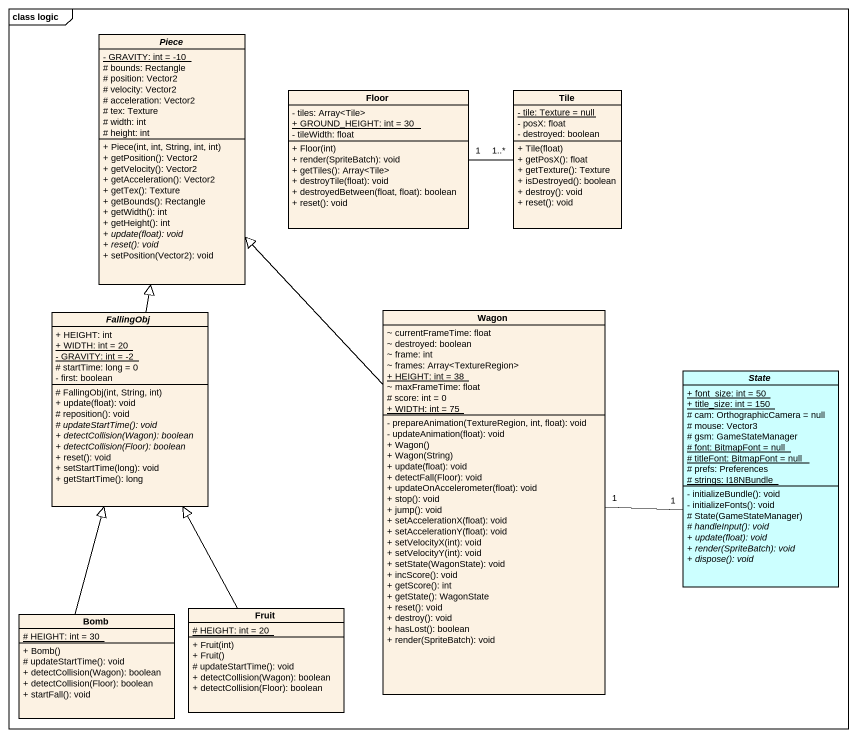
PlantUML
@startuml
mainframe class logic
hide circle
hide empty members
skinparam classAttributeIconSize 0
abstract class Piece {
  {static} - GRAVITY: int = -10
  # bounds: Rectangle
  # position: Vector2
  # velocity: Vector2
  # acceleration: Vector2
  # tex: Texture
  # width: int
  # height: int
  + Piece(int, int, String, int, int)
  + getPosition(): Vector2
  + getVelocity(): Vector2
  + getAcceleration(): Vector2
  + getTex(): Texture
  + getBounds(): Rectangle
  + getWidth(): int
  + getHeight(): int
  {abstract} + update(float): void
  {abstract} + reset(): void
  + setPosition(Vector2): void
}
class Floor {
  - tiles: Array<Tile>
  {static} + GROUND_HEIGHT: int = 30
  - tileWidth: float
  + Floor(int)
  + render(SpriteBatch): void
  + getTiles(): Array<Tile>
  + destroyTile(float): void
  + destroyedBetween(float, float): boolean
  + reset(): void
}
class Tile {
  {static} - tile: Texture = null
  - posX: float
  - destroyed: boolean
  + Tile(float)
  + getPosX(): float
  + getTexture(): Texture
  + isDestroyed(): boolean
  + destroy(): void
  + reset(): void
}
abstract class FallingObj {
  + HEIGHT: int
  {static} + WIDTH: int = 20
  {static} - GRAVITY: int = -2
  # startTime: long = 0
  - first: boolean
  # FallingObj(int, String, int)
  + update(float): void
  # reposition(): void
  {abstract} # updateStartTime(): void
  {abstract} + detectCollision(Wagon): boolean
  {abstract} + detectCollision(Floor): boolean
  + reset(): void
  + setStartTime(long): void
  + getStartTime(): long
}
class Wagon {
  ~ currentFrameTime: float
  ~ destroyed: boolean
  ~ frame: int
  ~ frames: Array<TextureRegion>
  {static} + HEIGHT: int = 38
  ~ maxFrameTime: float
  # score: int = 0
  {static} + WIDTH: int = 75
  - prepareAnimation(TextureRegion, int, float): void
  - updateAnimation(float): void
  + Wagon()
  + Wagon(String)
  + update(float): void
  + detectFall(Floor): void
  + updateOnAccelerometer(float): void
  + stop(): void
  + jump(): void
  + setAccelerationX(float): void
  + setAccelerationY(float): void
  + setVelocityX(int): void
  + setVelocityY(int): void
  + setState(WagonState): void
  + incScore(): void
  + getScore(): int
  + getState(): WagonState
  + reset(): void
  + destroy(): void
  + hasLost(): boolean
  + render(SpriteBatch): void
}
abstract class "State" as State_ #CCFFFF {
  {static} + font_size: int = 50
  {static} + title_size: int = 150
  # cam: OrthographicCamera = null
  # mouse: Vector3
  # gsm: GameStateManager
  {static} # font: BitmapFont = null
  {static} # titleFont: BitmapFont = null
  # prefs: Preferences
  {static} # strings: I18NBundle
  - initializeBundle(): void
  - initializeFonts(): void
  # State(GameStateManager)
  {abstract} # handleInput(): void
  {abstract} + update(float): void
  {abstract} + render(SpriteBatch): void
  {abstract} + dispose(): void
}
class Bomb {
  {static} # HEIGHT: int = 30
  + Bomb()
  # updateStartTime(): void
  + detectCollision(Wagon): boolean
  + detectCollision(Floor): boolean
  + startFall(): void
}
class Fruit {
  {static} # HEIGHT: int = 20
  + Fruit(int)
  + Fruit()
  # updateStartTime(): void
  + detectCollision(Wagon): boolean
  + detectCollision(Floor): boolean
}
Floor "1" -right- "1..*" Tile
FallingObj -up-|> Piece
Wagon -up-|> Piece
Wagon "1" -right- "1" State_
Bomb -up-|> FallingObj
Fruit -up-|> FallingObj
@enduml
